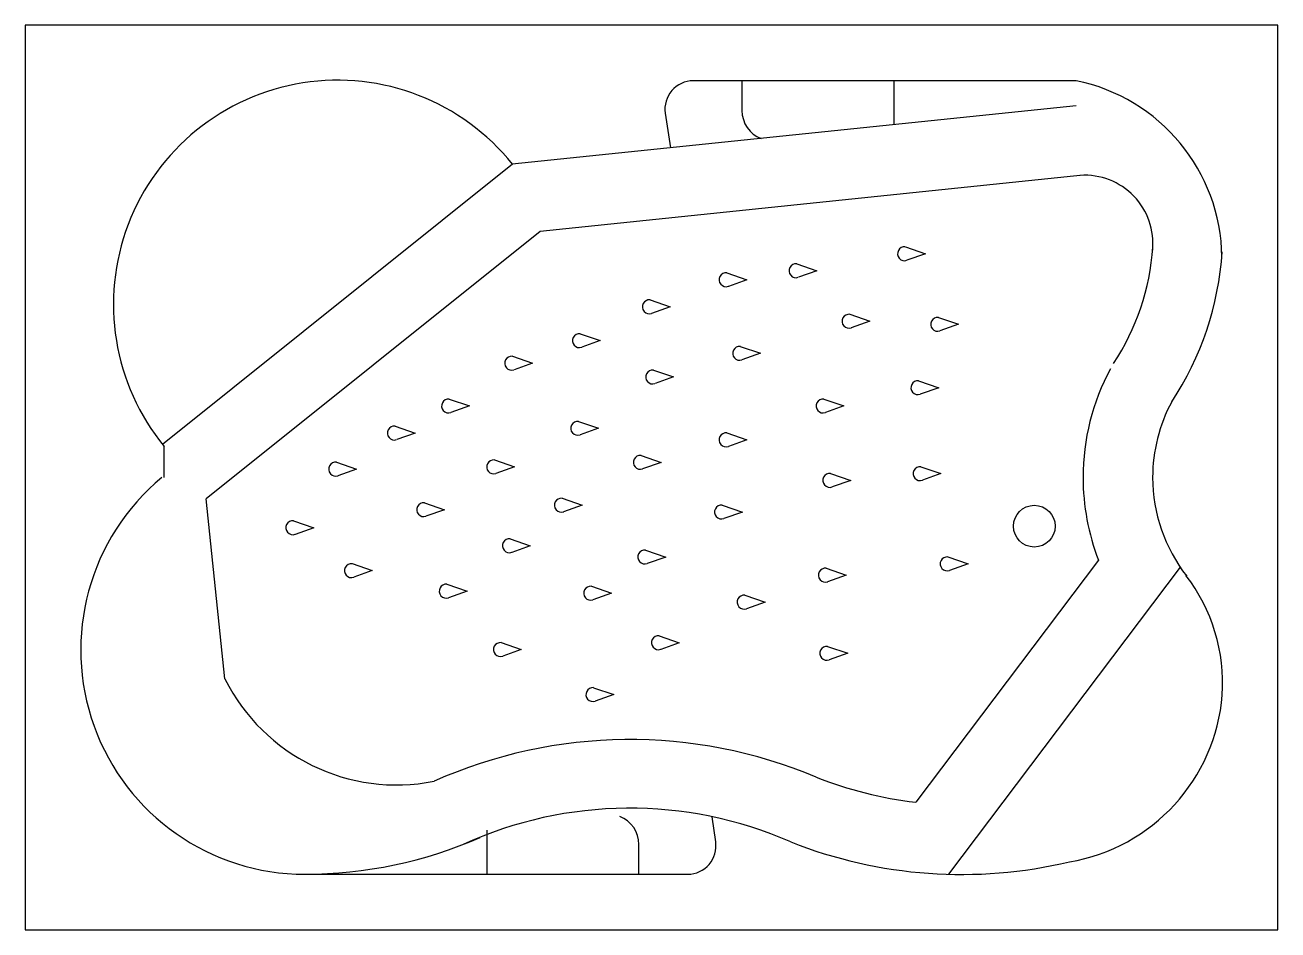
# Model space of a CAD drawing. Header units: millimetres. Extents: x 668.96 to 670.76, y 762.88 to 764.18.
import ezdxf

# ---------------------------------------------------------------- set-up
doc = ezdxf.new("R2010")
doc.units = ezdxf.units.MM
doc.layers.add('Acqualife', color=3, linetype='Continuous')

msp = doc.modelspace()

# ---------------------------------------------------------------- linework, layer by layer
at = {"layer": 'Acqualife'}
for p, q in [((668.9565, 764.1802), (668.9565, 762.8802)), ((670.7565, 764.1802), (668.9565, 764.1802)), ((670.7565, 762.8802), (670.7565, 764.1802)), ((668.9565, 762.8802), (670.7565, 762.8802))]:
    msp.add_line(p, q, dxfattribs=at)
at = {"layer": 'Acqualife', "color": 2}
for p, q in [((670.4665, 764.1002), (669.9165, 764.1002)), ((669.9865, 764.1002), (669.9865, 764.0572)), ((670.2051, 764.037), (670.2051, 764.1002)), ((670.4665, 764.064), (669.6565, 763.9802)), ((669.8762, 764.0535), (669.8836, 764.0037)), ((669.6568, 763.9802), (669.1541, 763.5776)), ((670.4768, 763.9645), (669.6964, 763.8838)), ((669.6964, 763.8838), (669.2166, 763.4996)), ((669.1565, 763.5302), (669.1565, 763.5747)), ((669.2437, 763.2408), (669.2166, 763.4996)), ((670.4986, 763.4115), (670.2361, 763.0638)), ((670.6161, 763.4012), (670.2832, 762.9602)), ((669.9488, 763.0069), (669.9435, 763.0429)), ((669.6199, 763.0234), (669.6199, 762.9602)), ((669.8385, 762.9602), (669.8385, 763.0031)), ((669.3585, 762.9602), (669.9085, 762.9602))]:
    msp.add_line(p, q, dxfattribs=at)
at = {"layer": 'Acqualife', "color": 1}
for p, q in [((670.2212, 763.8616), (670.2501, 763.8516)), ((670.2501, 763.8516), (670.2235, 763.8422)), ((670.0652, 763.8372), (670.0941, 763.8272)), ((669.9647, 763.8242), (669.9936, 763.8143)), ((669.9936, 763.8143), (669.967, 763.8048)), ((670.0941, 763.8272), (670.0675, 763.8178)), ((669.8545, 763.7853), (669.8834, 763.7754)), ((669.8834, 763.7754), (669.8567, 763.766)), ((670.1413, 763.7647), (670.1703, 763.7547)), ((670.2687, 763.7602), (670.2976, 763.7503)), ((670.1703, 763.7547), (670.1436, 763.7453)), ((670.2976, 763.7503), (670.2709, 763.7409)), ((669.754, 763.7368), (669.7829, 763.7268)), ((669.7829, 763.7268), (669.7562, 763.7174)), ((669.6567, 763.7044), (669.6856, 763.6944)), ((669.9841, 763.7185), (670.0131, 763.7086)), ((670.0131, 763.7086), (669.9864, 763.6992)), ((669.6856, 763.6944), (669.659, 763.685)), ((669.8593, 763.6845), (669.8882, 763.6746)), ((669.8882, 763.6746), (669.8616, 763.6651)), ((670.2402, 763.6691), (670.2692, 763.6592)), ((670.2692, 763.6592), (670.2425, 763.6498)), ((669.5659, 763.6428), (669.5949, 763.6329)), ((669.5949, 763.6329), (669.5682, 763.6235)), ((670.1041, 763.6428), (670.133, 763.6329)), ((670.133, 763.6329), (670.1064, 763.6235)), ((669.4881, 763.604), (669.517, 763.594)), ((669.7516, 763.6108), (669.7805, 763.6009)), ((669.7805, 763.6009), (669.7538, 763.5915)), ((669.517, 763.594), (669.4904, 763.5846)), ((669.9647, 763.5942), (669.9936, 763.5843)), ((669.9936, 763.5843), (669.967, 763.5749)), ((669.8415, 763.5618), (669.8704, 763.5519)), ((669.4038, 763.5521), (669.4328, 763.5422)), ((669.4328, 763.5422), (669.4061, 763.5328)), ((669.6308, 763.5554), (669.6597, 763.5454)), ((669.6597, 763.5454), (669.633, 763.536)), ((669.8704, 763.5519), (669.8438, 763.5425)), ((670.2435, 763.5456), (670.2724, 763.5357)), ((670.1138, 763.5359), (670.1427, 763.526)), ((670.1427, 763.526), (670.1161, 763.5166)), ((670.2724, 763.5357), (670.2458, 763.5263)), ((669.5303, 763.4938), (669.5592, 763.4839)), ((669.728, 763.5003), (669.757, 763.4904)), ((669.757, 763.4904), (669.7303, 763.4809)), ((669.9582, 763.4906), (669.9871, 763.4806)), ((669.5592, 763.4839), (669.5325, 763.4745)), ((669.9871, 763.4806), (669.9605, 763.4712)), ((669.3422, 763.4679), (669.3712, 763.458)), ((669.3712, 763.458), (669.3445, 763.4485)), ((669.6535, 763.442), (669.6824, 763.4321)), ((669.6824, 763.4321), (669.6557, 763.4226)), ((669.848, 763.4258), (669.8769, 763.4159)), ((670.2824, 763.4161), (670.3113, 763.4061)), ((669.4265, 763.4064), (669.4554, 763.3964)), ((669.8769, 763.4159), (669.8502, 763.4064)), ((670.1073, 763.3999), (670.1363, 763.3899)), ((670.3113, 763.4061), (670.2847, 763.3967)), ((669.4554, 763.3964), (669.4288, 763.387)), ((670.1363, 763.3899), (670.1096, 763.3805)), ((669.5627, 763.3768), (669.5916, 763.3669)), ((669.5916, 763.3669), (669.565, 763.3574)), ((669.7702, 763.374), (669.7991, 763.364)), ((669.7991, 763.364), (669.7724, 763.3546)), ((669.9906, 763.361), (670.0196, 763.3511)), ((670.0196, 763.3511), (669.9929, 763.3416)), ((669.6405, 763.293), (669.6694, 763.283)), ((669.8674, 763.3027), (669.8964, 763.2928)), ((669.8964, 763.2928), (669.8697, 763.2833)), ((669.6694, 763.283), (669.6428, 763.2736)), ((670.1094, 763.2875), (670.1384, 763.2776)), ((670.1384, 763.2776), (670.1117, 763.2682)), ((669.7734, 763.2282), (669.8023, 763.2183)), ((669.8023, 763.2183), (669.7757, 763.2088))]:
    msp.add_line(p, q, dxfattribs=at)
msp.add_circle((670.4065, 763.4602), 0.03, dxfattribs=at)
at = {"layer": 'Acqualife', "color": 2}
for centre, radius, start, end in [((669.4055, 763.7789), 0.322, 38.6869, 219.3636), ((669.9165, 764.0594), 0.0407, 90, 188.427), ((670.4145, 763.8439), 0.2615, 0.684, 78.531), ((670.0294, 764.0572), 0.0429, 180, 249.0012), ((670.4789, 763.8663), 0.0981, 354.4128, 93.5718), ((670.2309, 763.8847), 0.3467, 326.6247, 356.0816), ((670.2309, 763.8847), 0.4467, 326.6247, 356.0816), ((670.8065, 763.5302), 0.33, 151.7567, 180), ((670.8065, 763.5302), 0.23, 151.7567, 180), ((669.3585, 763.2822), 0.322, 129.6294, 270), ((670.8065, 763.5302), 0.33, 180, 201.0719), ((670.8065, 763.5302), 0.23, 180, 218.0521), ((669.5292, 763.4839), 0.01, 83.9014, 289.4712), ((670.4225, 763.2346), 0.2545, 356.1918, 37.5222), ((669.4902, 763.3641), 0.2756, 206.579, 281.2916), ((670.4131, 763.2387), 0.2643, 279.5304, 355.441), ((669.8254, 762.4635), 0.6902, 67.1641, 114.0473), ((670.302, 763.6275), 0.5676, 248.425, 263.333), ((669.8253, 762.4792), 0.5759, 66.3317, 114.5808), ((669.7956, 763.0031), 0.0429, 0, 69.0012), ((669.3585, 763.5852), 0.625, 270, 293.7549), ((669.9085, 763.0009), 0.0407, 270, 8.427), ((670.302, 763.6275), 0.6676, 248.425, 283.4103)]:
    msp.add_arc(centre, radius, start, end, dxfattribs=at)
at = {"layer": 'Acqualife', "color": 1}
for centre in [(670.2201, 763.8516), (670.0641, 763.8272), (669.9636, 763.8143), (669.8534, 763.7754), (670.1403, 763.7547), (670.2676, 763.7503), (669.7529, 763.7268), (669.6556, 763.6944), (669.9831, 763.7086), (669.8582, 763.6746), (670.2392, 763.6592), (669.5649, 763.6329), (670.103, 763.6329), (669.487, 763.594), (669.7505, 763.6009), (669.9636, 763.5843), (669.8404, 763.5519), (669.4028, 763.5422), (669.6297, 763.5454), (670.2424, 763.5357), (670.1127, 763.526), (669.727, 763.4904), (669.9571, 763.4806), (669.3412, 763.458), (669.6524, 763.4321), (669.8469, 763.4159), (670.2813, 763.4061), (669.4254, 763.3964), (670.1063, 763.3899), (669.5616, 763.3669), (669.7691, 763.364), (669.9896, 763.3511), (669.6394, 763.283), (669.8664, 763.2928), (670.1084, 763.2776), (669.7723, 763.2183)]:
    msp.add_arc(centre, 0.01, 83.9014, 289.4712, dxfattribs=at)

doc.saveas('drawing.dxf')
